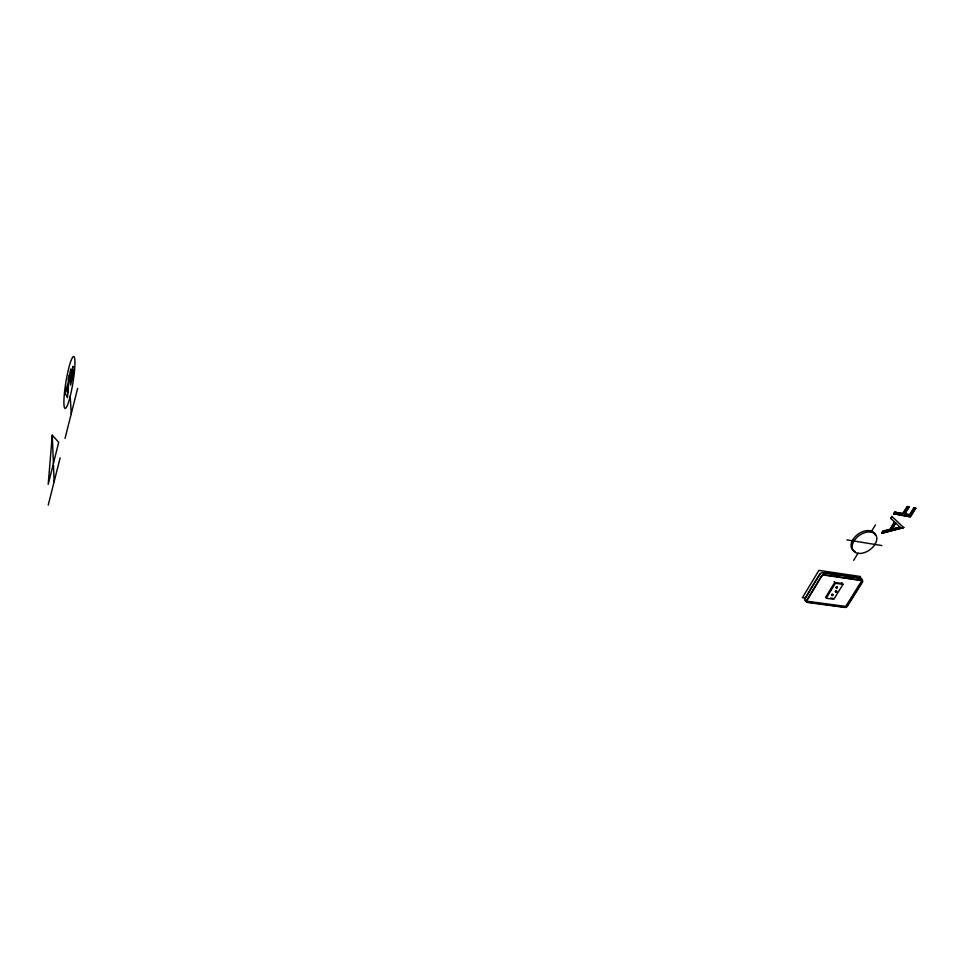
<?xml version="1.0" encoding="UTF-8"?>
<svg xmlns="http://www.w3.org/2000/svg" width="964" height="964" viewBox="0 0 964 964"><rect width="100%" height="100%" fill="white"/><g stroke="black" fill="none" stroke-linecap="round" stroke-linejoin="round"><path stroke-width="1.45" d="M52.273 435.174L48.2 484.374L58.708 442.307L52.273 435.174L53.406 463.527M832.836 594.523C830.992 597.186 831.438 592.571 833.041 594.8C831.836 597.222 830.908 593.655 833.016 594.655M70.095 377.683L70.348 376.129M70.143 378.358L70.324 375.912L70.432 377.478M48.236 505.064L60.142 457.828M65.034 438.391L77.638 388.372M805.639 600.897A2.229 1.446 -32.7 0 1 804.916 598.969L819.93 574.122A2.265 1.47 -33.6 0 1 822.738 572.652A1102.659 495.014 47.2 0 1 860.9 578.279A2.229 1.422 -34.2 0 1 861.539 580.232M825.582 597.391L834.764 582.425L842.379 583.521M828.317 593.812L832.137 587.582M843.006 584.365L835.378 583.268L826.196 598.234L833.8 599.271L843.006 584.365L841.765 582.69M853.658 560.325L857.984 553.312M875.481 524.874L871.046 532.08L869.95 530.718M881.65 532.971L882.831 531.068L889.941 529.332L894.544 521.958L890.17 529.598L883.048 531.333L881.867 533.237L903.678 527.573L881.867 533.237M891.917 516.427L890.977 518.56L891.917 516.427L903.678 527.573M904.437 513.74L909.606 514.668L913.956 507.727L915.8 508.293L910.365 516.945L893.58 513.74L894.652 512.005L903.039 513.728L907.389 506.763L909.004 507.064L904.666 514.017L909.004 507.064M893.809 514.005L894.881 512.27L903.039 513.728M858.888 579.087L860.491 576.532L818.918 570.363L802.409 597.752L805.362 598.15M892.025 528.826L895.677 522.97L900.051 527.188L892.242 529.091L900.051 527.188M892.242 529.091L895.677 522.97M902.81 513.463L907.16 506.498L908.775 506.787M904.666 514.017L909.835 514.933L914.185 508.004L915.8 508.293M893.58 513.74L910.136 516.668L915.571 508.028M858.478 579.051L860.9 578.279L822.738 572.652M830.655 598.078L833.185 598.427M834.776 575.93L837.704 576.352M847.934 577.858L850.863 578.292M846.874 539.876L881.831 545.564M890.76 518.295L894.761 522.223M852.875 539.647L853.947 541.033M834.137 581.593L835.378 583.268M70.239 376.273L70.239 378.225M70.3 397.771L71.276 413.64M53.466 465.154L54.129 481.687M804.916 598.969A380.901 282.38 82.2 0 1 819.93 574.122M861.093 579.798A1.494 0.952 -34.2 0 1 861.527 581.111L846.404 605.308A1.47 0.928 -33.4 0 1 844.56 606.284L806.748 601.187A1.494 0.964 -32.7 0 1 806.229 600.946M875.505 535.345A13.737 8.917 -35.2 0 0 870.613 530.827L869.287 530.598A13.737 8.917 -35.2 0 0 853.333 538.948A13.737 8.917 -35.2 0 0 855.044 551.456M68.058 385.937L67.709 392.842L66.841 390.878L68.058 385.937M68.432 378.756L68.239 382.612L64.986 392.722L67.468 397.65L69.396 374.9L68.432 378.756M835.957 587.365C837.101 589.329 837.993 585.015 835.957 587.365M835.366 591.342C836.511 593.294 837.391 589.004 835.366 591.342M836.162 587.642C837.318 589.607 838.15 585.329 836.162 587.642M835.571 591.631C836.716 593.583 837.596 589.281 835.571 591.631M70.77 369.308L69.854 373.044L70.589 385.058L73.879 371.851L73.734 369.658L71.384 379.093L72.963 366.272L71.059 373.948L70.77 369.308M821.473 575.954L806.47 600.729A1.892 1.217 -32.7 0 0 807.085 602.367L845.006 607.465A1.868 1.181 -33.4 0 0 847.332 606.248L862.527 581.943A1.892 1.205 -34.2 0 0 861.985 580.292L823.859 574.701A1.916 1.253 -33.6 0 0 821.473 575.954M821.798 576.05L806.844 600.729A1.494 0.964 -32.7 0 0 807.338 602.03L845.175 607.127A1.47 0.928 -33.4 0 0 847.019 606.151L862.165 581.943A1.494 0.952 -34.2 0 0 861.732 580.629L823.702 575.05A1.506 0.976 -33.6 0 0 821.798 576.05M858.635 553.408L857.321 553.203A13.761 8.917 -35.2 0 1 853.984 540.985A13.761 8.917 -35.2 0 1 870.384 531.971L871.709 532.188A13.761 8.917 -35.2 0 1 874.951 544.395A13.761 8.917 -35.2 0 1 858.635 553.408M70.239 396.096A26.257 3.519 -80.6 0 0 73.77 356.535A26.257 3.519 -80.6 0 0 64.287 394.65A26.257 3.519 -80.6 0 0 70.239 396.096"/></g></svg>
